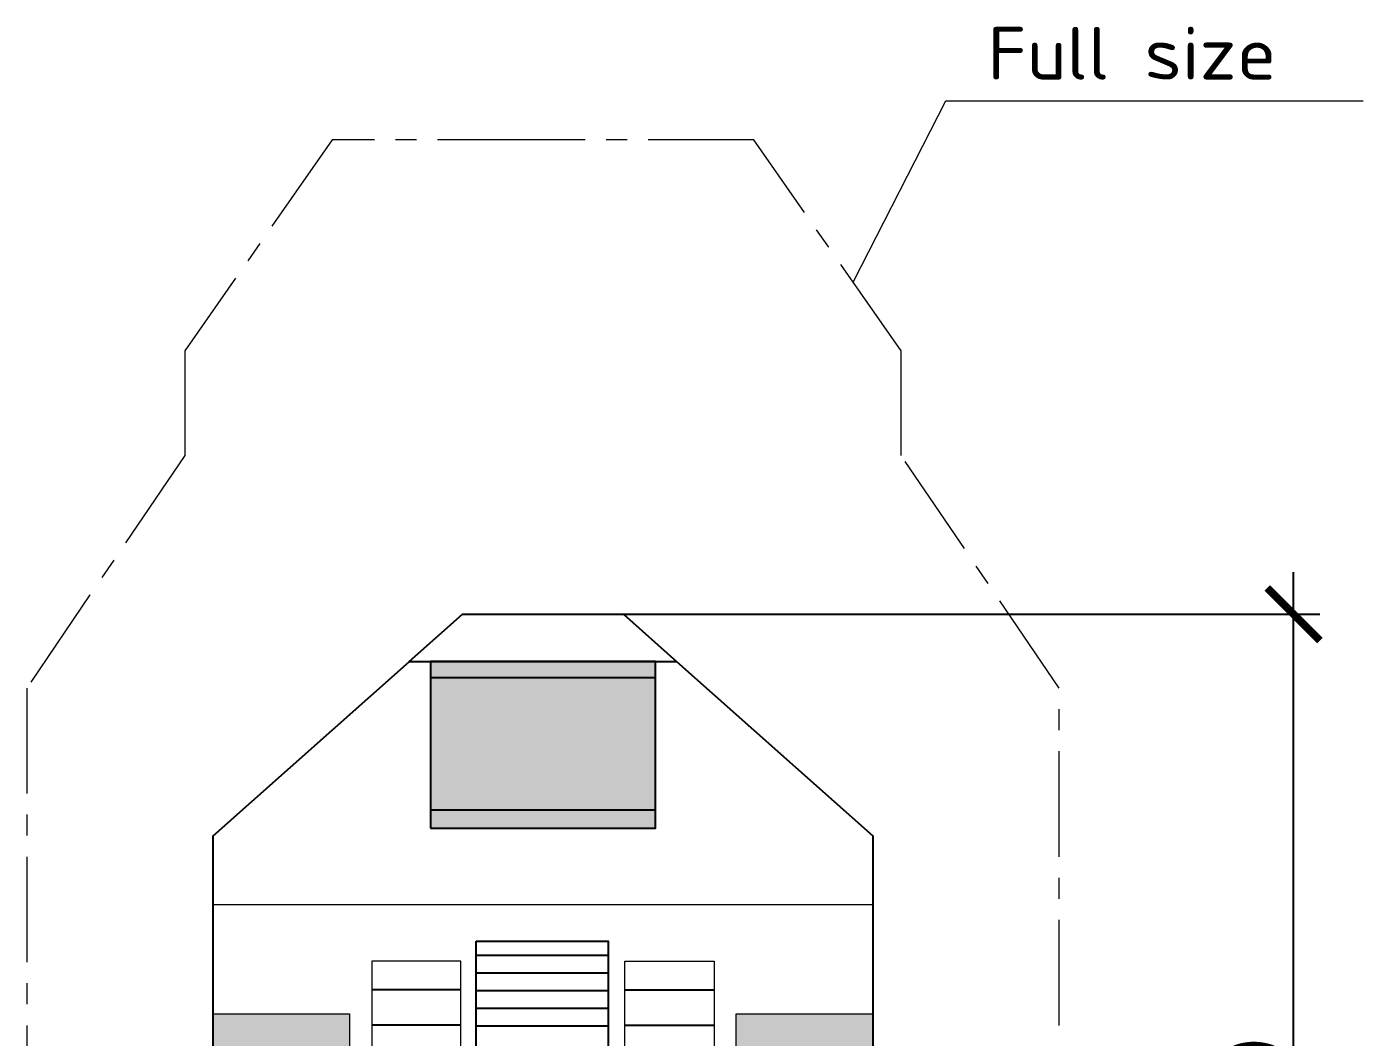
# Model space of a CAD drawing. Header units: millimetres. Extents: x -43929 to 22019, y 6537 to 66314.
# Drawn here: x 5035 to 11378, y 24981 to 29775 of the extents above; entities that cross this region are included whole.
import ezdxf

# ---------------------------------------------------------------- set-up
doc = ezdxf.new("R2010")
doc.units = ezdxf.units.MM
doc.linetypes.add('CENTER', pattern=[16, 10, -2, 2, -2])
doc.linetypes.add('K5LT_AXLED', pattern=[19.5, 15, -1.5, 1.5, -1.5])
for name, color, linetype, lineweight in [('axes', 40, 'CENTER', 0), ('axes @ 1', 40, 'CENTER', 0), ('dim', 4, 'Continuous', 15), ('hatch2', 7, 'Continuous', 9), ('line2', 7, 'Continuous', 18), ('line3', 7, 'Continuous', 25), ('text', 7, 'Continuous', 20)]:
    doc.layers.add(name, color=color, linetype=linetype, lineweight=lineweight)
doc.layers.add('line1', color=5, linetype='Continuous', true_color=0x0000ff)
doc.styles.get("Standard").update_dxf_attribs({"font": 'arial.ttf'})
doc.styles.add('ГОСТ 2.304', font='CS_Gost2304.shx')
doc.dimstyles.new('СПДС', dxfattribs={"dimscale": 100, "dimtxt": 2.5, "dimasz": 2.5, "dimexe": 1.25, "dimexo": 0.625, "dimtad": 1, "dimdec": 0, "dimrnd": 0.001, "dimtxsty": 'ГОСТ 2.304', "dimblk": 'ARCHTICK', "dimblk1": 'ARCHTICK', "dimblk2": 'ARCHTICK', "dimcen": 2.5, "dimdle": 2, "dimadec": 0, "dimazin": 2, "dimtfac": 0.75, "dimtdec": 4, "dimtmove": 1, "dimatfit": 3, "dimfxl": 1, "dimtolj": 1, "dimarcsym": 1})

# ---------------------------------------------------------------- blocks, each defined once
blk = doc.blocks.new('*U100')
at = {"layer": 'hatch2', "ltscale": 1000}
h = blk.add_hatch(color=2, dxfattribs=at)
h.dxf.hatch_style = 1
h.paths.add_polyline_path([(-73.1, 3672.9), (-346.9, 3672.9), (-259.6, 3586.2), (14.3, 3586.2)])
h.paths.add_polyline_path([(-533.4, 4129.8), (-533.4, 3858), (-346.9, 3672.9), (-73.1, 3672.9)])
h.paths.add_polyline_path([(-233.7, 4376), (-507.5, 4376), (-431, 4300), (-157.2, 4300)])
h.paths.add_polyline_path([(-157.2, 4300), (-431, 4300), (200.7, 3672.9), (474.6, 3672.9)])
h.paths.add_polyline_path([(474.6, 3672.9), (200.7, 3672.9), (288.1, 3586.2), (533.4, 3586.2), (533.4, 3614.5)])
h.paths.add_polyline_path([(533.4, 4158.2), (390.5, 4300), (116.7, 4300), (533.4, 3886.4)])
h.paths.add_polyline_path([(314, 4376), (40.1, 4376), (116.7, 4300), (390.5, 4300)])
h = blk.add_hatch(color=256, dxfattribs=at)
h.dxf.hatch_style = 1
h.paths.add_polyline_path([(-346.9, 3672.9), (-533.4, 3672.9), (-533.4, 3586.2), (-259.6, 3586.2)])
h.paths.add_polyline_path([(-533.4, 3858), (-533.4, 3672.9), (-346.9, 3672.9)], flags=17)
h.paths.add_polyline_path([(200.7, 3672.9), (-73.1, 3672.9), (14.3, 3586.2), (288.1, 3586.2)])
h.paths.add_polyline_path([(-431, 4300), (-533.4, 4300), (-533.4, 4129.8), (-73.1, 3672.9), (200.7, 3672.9)])
h.paths.add_polyline_path([(-507.5, 4376), (-533.4, 4376), (-533.4, 4300), (-431, 4300)])
h.paths.add_polyline_path([(40.1, 4376), (-233.7, 4376), (-157.2, 4300), (116.7, 4300)])
h.paths.add_polyline_path([(116.7, 4300), (-157.2, 4300), (474.6, 3672.9), (533.4, 3672.9), (533.4, 3886.4)])
h.paths.add_polyline_path([(533.4, 3672.9), (474.6, 3672.9), (533.4, 3614.5)])
h.paths.add_polyline_path([(533.4, 4300), (390.5, 4300), (533.4, 4158.2)], flags=17)
h.paths.add_polyline_path([(533.4, 4376), (314, 4376), (390.5, 4300), (533.4, 4300)])
h = blk.add_hatch(color=256, dxfattribs=at)
h.dxf.hatch_style = 1
h.paths.add_polyline_path([(-1565, 2293.5), (-1565, 2021.7), (-1291.2, 2021.7)], flags=17)
h.paths.add_polyline_path([(-1432.4, 2705.5), (-1565, 2705.5), (-1565, 2565.4), (-1017.3, 2021.7), (-917.4, 2021.7), (-917.4, 2194.4)])
h.paths.add_polyline_path([(-917.4, 2705.5), (-1158.5, 2705.5), (-917.4, 2466.2)], flags=17)
h = blk.add_hatch(color=2, dxfattribs=at)
h.dxf.hatch_style = 1
h.paths.add_polyline_path([(-1565, 2565.4), (-1565, 2293.5), (-1291.2, 2021.7), (-1017.3, 2021.7)])
h.paths.add_polyline_path([(-1158.5, 2705.5), (-1432.4, 2705.5), (-917.4, 2194.4), (-917.4, 2466.2)])
h = blk.add_hatch(color=256, dxfattribs=at)
h.dxf.hatch_style = 1
h.paths.add_polyline_path([(917.4, 2293.5), (917.4, 2021.7), (1191.3, 2021.7)], flags=17)
h.paths.add_polyline_path([(1050.1, 2705.5), (917.4, 2705.5), (917.4, 2565.4), (1465.1, 2021.7), (1565, 2021.7), (1565, 2194.4)])
h.paths.add_polyline_path([(1565, 2705.5), (1323.9, 2705.5), (1565, 2466.2)], flags=17)
h = blk.add_hatch(color=2, dxfattribs=at)
h.dxf.hatch_style = 1
h.paths.add_polyline_path([(917.4, 2565.4), (917.4, 2293.5), (1191.3, 2021.7), (1465.1, 2021.7)])
h.paths.add_polyline_path([(1323.9, 2705.5), (1050.1, 2705.5), (1565, 2194.4), (1565, 2466.2)])
at = {"layer": 'line1', "ltscale": 1000}
for p, q in [((-533.4, 4300), (533.4, 4300)), ((-533.4, 3672.9), (533.4, 3672.9))]:
    blk.add_line(p, q, dxfattribs=at)
blk.add_lwpolyline([(-634.4, 4376), (-382.1, 4600), (382.1, 4600), (634.2, 4376.1)], dxfattribs=at)
for points in [[(-1565, 2021.7), (-1565, 3549.6), (-634.2, 4376.1), (634.4, 4376), (1565, 3549.6), (1565, 2021.7)], [(-533.4, 3586.2), (533.4, 3586.2), (533.4, 4376), (-533.4, 4376)]]:
    blk.add_lwpolyline(points, close=True, dxfattribs=at)
at = {"layer": 'line2', "ltscale": 1000}
blk.add_line((-1565, 3223.7), (1565, 3223.7), dxfattribs=at)
for points in [[(-812.1, 2087.4), (-389.1, 2087.4), (-389.1, 2955), (-812.1, 2955)], [(812.1, 2087.4), (389.1, 2087.4), (389.1, 2955), (812.1, 2955)], [(-917.4, 2021.7), (-1565, 2021.7), (-1565, 2705.5), (-917.4, 2705.5)], [(1565, 2021.7), (917.4, 2021.7), (917.4, 2705.5), (1565, 2705.5)]]:
    blk.add_lwpolyline(points, close=True, dxfattribs=at)
at = {"layer": 'line3', "color": 9, "ltscale": 1000, "true_color": 0xb7b7b7}
for p, q in [((-317.8, 2982.8), (308.6, 2982.8)), ((-317.8, 2898.9), (308.6, 2898.9)), ((-389.1, 2818.2), (-812.1, 2818.2)), ((-317.8, 2815), (308.6, 2815)), ((389.1, 2818.2), (812.1, 2818.2)), ((-317.8, 2731.1), (308.6, 2731.1)), ((-389.1, 2650.4), (-812.1, 2650.4)), ((-317.8, 2647.2), (308.6, 2647.2)), ((389.1, 2650.4), (812.1, 2650.4))]:
    blk.add_line(p, q, dxfattribs=at)
at = {"layer": 'line3', "ltscale": 1000}
blk.add_lwpolyline([(-317.8, 3048.8), (308.6, 3048.8), (308.6, 2517.3), (-317.8, 2517.3)], close=True, dxfattribs=at)
blk = doc.blocks.new('_ArchTick')
at = {"color": 0, "linetype": 'ByBlock', "const_width": 0.15}
blk.add_lwpolyline([(-0.5, -0.5), (0.5, 0.5)], dxfattribs=at)
blk = doc.blocks.new('*D156')
at = {"layer": 'Defpoints', "color": 0, "ltscale": 1000, "transparency": 16777216}
for p in [(7485, 26987.8), (11047.1, 26987.8), (7485, 22388)]:
    blk.add_point(p, dxfattribs=at)
at = {"layer": 'dim', "color": 0, "lineweight": -2, "ltscale": 1000, "transparency": 16777216}
for p, q in [((11047.1, 22188), (11047.1, 27187.8)), ((7547.5, 26987.8), (11172.1, 26987.8)), ((7547.5, 22388), (11172.1, 22388))]:
    blk.add_line(p, q, dxfattribs=at)
at = {"layer": 'dim', "color": 0, "lineweight": -2, "ltscale": 1000, "transparency": 16777216, "xscale": 250, "yscale": 250, "zscale": 250}
for p, rotation in [((11047.1, 26987.8), 90), ((11047.1, 22388), 270)]:
    blk.add_blockref('_ArchTick', p, dxfattribs=dict(at, rotation=rotation))
at = {"layer": 'dim', "color": 0, "ltscale": 1000, "transparency": 16777216, "insert": (10859.6, 24687.9), "char_height": 250, "attachment_point": 5, "rotation": 90, "style": 'ГОСТ 2.304'}
blk.add_mtext('\\A1;4600', dxfattribs=at)

msp = doc.modelspace()

# ---------------------------------------------------------------- linework, layer by layer
at = {"layer": 'axes', "color": 1, "lineweight": 20, "ltscale": 50}
msp.add_lwpolyline([(9935, 23437.8), (9935, 26637.8), (9185, 27740.8), (9185, 28237.8), (8485, 29237.8), (7485, 29237.8), (6485, 29237.8), (5785, 28237.8), (5785, 27740.8), (5035, 26637.8), (5035, 23437.8)], dxfattribs=at)
at = {"layer": 'text', "ltscale": 100}
for points in [[(8957.9, 28566.3), (9396.6, 29423.9)], [(9396.6, 29423.9), (11377.9, 29423.9)]]:
    msp.add_lwpolyline(points, dxfattribs=at)

# ---------------------------------------------------------------- texts
at = {"layer": 'text', "ltscale": 100, "insert": (9594.3, 29773.9), "char_height": 250, "width": 2392.857, "attachment_point": 1}
msp.add_mtext('{\\Fsimplex|c0;Full size}', dxfattribs=at)

# ---------------------------------------------------------------- next in the draw order: block references
at = {"layer": 'axes @ 1', "color": 30, "linetype": 'K5LT_AXLED', "ltscale": 200, "true_color": 0xff8000}
msp.add_blockref('*U100', (7485, 22387.8), dxfattribs=at)

# ---------------------------------------------------------------- next in the draw order: dimensions: what is measured, and where the dimension line sits
at = {"layer": 'dim', "ltscale": 1000}
dim = msp.add_linear_dim(base=(11047.1, 26987.8), p1=(7485, 22388), p2=(7485, 26987.8), angle=90, dimstyle='СПДС', override={"dimscale": 100, "dimlfac": 1, "dimtxsty": 'ГОСТ 2.304', "dimblk1": 'ArchTick', "dimblk2": 'ArchTick', "dimsah": 1, "dimfxl": 1.25, "dimtolj": 1}, dxfattribs=at)
dim.commit()
dim.dimension.update_dxf_attribs({"geometry": '*D156', "text_midpoint": (10859.6, 24687.9)})

doc.saveas('drawing.dxf')
